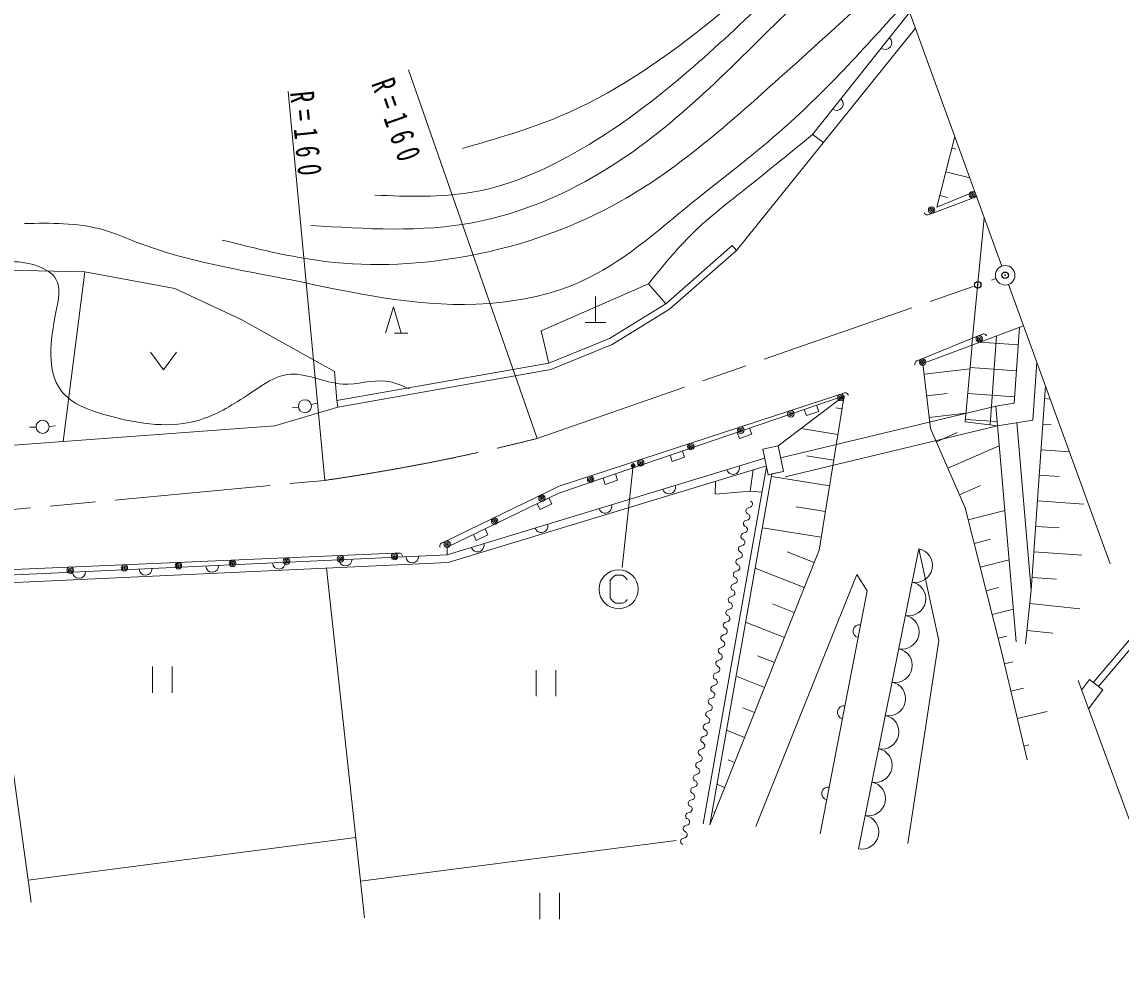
# Model space of a CAD drawing. Units: millimetres, scale not verified. Extents: x 40000 to 680000, y 20000 to 380000.
# Drawn here: x 285802 to 370268, y 247675 to 320034 of the extents above; entities that cross this region are included whole.
import ezdxf

# ---------------------------------------------------------------- set-up
doc = ezdxf.new("R2010")
doc.units = ezdxf.units.MM
doc.header["$LTSCALE"] = 1000
doc.header["$PDMODE"] = 32
doc.header["$PDSIZE"] = 500
doc.linetypes.add('CHAIN', pattern=[18.5, 12, -1.5, 3.5, -1.5])
for name, color, linetype, lineweight in [('M-BGD', 7, 'Continuous', 13), ('M-BMK', 7, 'Continuous', 13), ('M-BMK-SRVR', 3, 'Continuous', 13), ('M-STR-HTXT', 7, 'Continuous', 13), ('M-STR-STR1', 1, 'Continuous', 13), ('M-STR-STRC', 7, 'Continuous', 13)]:
    doc.layers.add(name, color=color, linetype=linetype, lineweight=lineweight)
doc.layers.add('M-OTRS', color=6, linetype='Continuous')
doc.styles.add('ＭＳ ゴシック', font='')
doc.styles.get('ＭＳ ゴシック').set_extended_font_data('MS Gothic')

msp = doc.modelspace()

# ---------------------------------------------------------------- hatches: boundary and pattern name
at = {"layer": 'M-BGD'}
h = msp.add_hatch(dxfattribs=at)
h.set_pattern_fill('USER', color=256, style=0, pattern_type=2)
h.set_pattern_definition([(265.9795, (240961, 418048), (1995.078, -140.226), []), (175.9795, (240961, 418048), (-140.226, -1995.078), [])])
h.paths.add_polyline_path([(362476, 296592), (362066, 290748), (360641, 290520), (360771, 289022), (358278, 289311), (358839, 295229)])

# ---------------------------------------------------------------- linework, layer by layer
for p, q in [((354023, 320772), (346555, 311399)), ((347407, 310782), (346555, 311399)), ((356103, 305809), (357487, 311247)), ((357256, 310341), (357565, 310262)), ((356795, 308528), (358648, 308057)), ((359024, 307022), (356103, 305809)), ((356334, 306715), (356939, 306561)), ((359221, 306620), (358939, 306516)), ((358939, 306516), (355796, 305353)), ((355796, 305353), (355514, 305249)), ((288975, 287818), (290625, 300832)), ((329878, 298961), (329878, 296961)), ((329078, 296961), (330678, 296961)), ((314426, 296143), (315466, 296144)), ((354910, 294144), (359283, 295922)), ((359283, 295922), (359561, 296035)), ((358802, 295215), (355035, 293803)), ((354632, 294032), (354910, 294144)), ((355135, 292972), (358665, 293397)), ((348663, 291429), (348949, 291523)), ((355335, 291309), (356919, 291500)), ((308033, 290640), (308517, 290762)), ((310087, 290460), (310000, 290953)), ((343929, 287474), (348978, 291315)), ((364389, 291103), (364825, 291073)), ((307052, 290455), (306556, 290392)), ((360641, 290520), (344116, 286566)), ((348819, 290327), (348348, 290403)), ((355535, 289646), (358342, 289984)), ((286889, 288919), (286389, 288902)), ((287887, 288971), (288386, 289005)), ((360772, 289009), (344465, 285107)), ((363373, 276388), (362256, 289260)), ((364254, 289141), (364907, 289096)), ((348502, 288352), (345679, 288805)), ((356077, 287797), (357681, 288493)), ((356960, 285761), (360906, 287473)), ((348184, 286377), (346101, 286711)), ((364118, 287179), (366295, 287029)), ((338163, 258450), (343031, 285877)), ((342001, 285630), (341763, 284001)), ((338655, 258362), (343440, 285318)), ((347867, 284401), (343404, 285118)), ((363983, 285217), (365507, 285112)), ((357844, 283726), (359476, 284434)), ((363847, 283255), (367417, 283009)), ((347550, 282426), (345302, 282787)), ((358515, 281798), (361336, 282511)), ((363712, 281293), (365525, 281168)), ((347232, 280450), (342705, 281178)), ((318102, 280031), (318372, 280161)), ((318467, 279111), (318492, 279698)), ((358975, 279979), (360238, 280298)), ((256268, 276768), (314431, 279222)), ((314431, 279222), (314731, 279235)), ((346691, 278504), (344608, 279335)), ((354726, 279575), (350089, 256532)), ((363576, 279331), (367261, 279077)), ((309209, 278082), (312122, 251212)), ((345926, 276585), (342157, 278089)), ((359435, 278159), (361665, 278723)), ((368162, 269317), (375530, 278022)), ((363440, 277369), (365311, 277240)), ((368543, 268994), (375911, 277699)), ((347151, 257666), (350768, 276350)), ((359895, 276340), (360862, 276584)), ((363264, 275361), (367096, 274954)), ((345160, 274667), (343474, 275340)), ((360355, 274520), (361993, 274934)), ((344395, 272749), (341420, 273936)), ((360814, 272701), (361486, 272870)), ((363045, 273305), (365029, 273095)), ((343630, 270831), (342340, 271345)), ((363043, 263363), (361044, 271791)), ((295831, 270516), (295832, 268516)), ((297352, 268516), (297351, 270516)), ((361294, 270737), (361942, 270891)), ((325311, 270244), (325312, 268244)), ((326832, 268244), (326831, 270244)), ((342864, 268913), (340682, 269783)), ((361794, 268630), (362766, 268861)), ((368877, 268744), (367768, 267263)), ((342099, 266994), (341206, 267350)), ((362293, 266523), (364604, 267071)), ((341334, 265076), (339945, 265630)), ((362793, 264416), (363178, 264507)), ((340569, 263158), (340073, 263356)), ((339803, 261240), (339208, 261477)), ((339038, 259322), (338939, 259361)), ((286276, 254113), (311453, 257381)), ((311816, 254035), (336072, 257156)), ((325595, 253130), (325595, 251130)), ((327115, 251131), (327115, 253131))]:
    msp.add_line(p, q, dxfattribs=at)
for points in [[(340395, 302860), (340724, 302483), (354468, 319549)], [(181225, 307271), (195513, 308416), (210441, 308467), (224982, 308613), (231020, 307188), (249222, 303104), (266759, 301349), (290625, 300832), (297559, 299550), (302647, 297174), (309827, 293182), (310000, 290953)], [(355514, 305249), (355439, 305221), (355389, 305213), (355322, 305221), (355274, 305235), (355232, 305262), (355183, 305308), (355157, 305351), (355146, 305379)], [(310000, 290953), (326304, 293831), (330946, 295717), (335276, 298390), (340395, 302860)], [(310087, 290460), (326443, 293348), (331173, 295269), (335574, 297986), (340724, 302483)], [(326304, 293831), (325695, 296304), (333941, 299920), (335276, 298390)], [(313746, 296143), (314346, 298143), (314946, 296143)], [(362211, 272428), (360641, 290520), (362066, 290748), (362476, 296592)], [(359561, 296035), (359635, 296066), (359686, 296075), (359752, 296070), (359801, 296057), (359844, 296031), (359894, 295987), (359922, 295945), (359933, 295917)], [(358839, 295229), (358278, 289311), (360771, 289022)], [(295678, 294683), (296679, 293324), (297678, 294684)], [(354448, 293687), (354433, 293724), (354429, 293787), (354438, 293845), (354466, 293910), (354501, 293956), (354558, 294001), (354632, 294032)], [(361044, 271791), (358285, 282708), (355635, 288815), (355035, 293803)], [(360771, 289022), (363478, 289456), (363792, 293913)], [(318372, 280161), (327098, 284386), (348663, 291429)], [(348949, 291523), (349025, 291547), (349075, 291553), (349142, 291544), (349189, 291527), (349230, 291499), (349277, 291451), (349302, 291407), (349311, 291378)], [(362936, 272278), (363373, 276388), (364457, 292084)], [(348978, 291315), (327067, 283831), (318492, 279698)], [(348978, 291315), (347074, 279463), (338655, 258362)], [(345928, 290273), (346089, 289800), (347036, 290123), (346874, 290597)], [(168396, 286051), (168458, 284687), (168799, 282672), (169357, 282114), (231972, 284690), (274444, 286744), (305244, 289021), (310087, 290460)], [(340775, 288513), (340936, 288040), (341883, 288363), (341721, 288836)], [(343440, 285318), (344336, 285503), (343929, 287474)], [(256609, 266422), (256436, 276237), (318467, 279111), (342897, 286528)], [(335621, 286753), (335783, 286280), (336729, 286603), (336568, 287076)], [(343019, 285938), (318569, 278515), (256464, 275638)], [(330468, 284993), (330630, 284520), (331576, 284843), (331415, 285316)], [(339106, 284750), (339072, 283769), (341763, 284001), (342685, 283925)], [(325399, 283027), (325616, 282577), (326517, 283011), (326300, 283462)], [(341594, 282251), (341539, 282282), (341488, 282332), (341457, 282379), (341445, 282422), (341437, 282484), (341452, 282563), (341483, 282617), (341511, 282652), (341557, 282684), (341624, 282711), (341799, 282778), (341869, 282825), (341897, 282860), (341928, 282915), (341939, 282974), (341935, 283056), (341908, 283122), (341876, 283169), (341841, 283196), (341786, 283227)], [(341401, 281274), (341346, 281305), (341295, 281356), (341264, 281403), (341252, 281446), (341244, 281508), (341259, 281586), (341290, 281641), (341318, 281676), (341364, 281707), (341431, 281735), (341606, 281802), (341676, 281849), (341704, 281884), (341735, 281939), (341746, 281997), (341742, 282079), (341715, 282145), (341683, 282192), (341648, 282219), (341594, 282251)], [(341208, 280298), (341153, 280329), (341102, 280380), (341071, 280427), (341059, 280469), (341051, 280532), (341067, 280610), (341098, 280665), (341125, 280700), (341172, 280731), (341238, 280759), (341413, 280825), (341484, 280872), (341511, 280908), (341542, 280962), (341553, 281021), (341549, 281103), (341522, 281169), (341491, 281216), (341455, 281243), (341401, 281274)], [(320494, 280663), (320711, 280213), (321612, 280647), (321395, 281097)], [(317941, 279675), (317924, 279711), (317916, 279774), (317921, 279832), (317944, 279899), (317976, 279947), (318030, 279996), (318102, 280031)], [(341015, 279322), (340960, 279353), (340909, 279403), (340878, 279450), (340866, 279493), (340858, 279556), (340874, 279634), (340905, 279688), (340932, 279724), (340979, 279755), (341045, 279782), (341221, 279849), (341291, 279896), (341318, 279931), (341349, 279986), (341361, 280045), (341357, 280127), (341329, 280193), (341298, 280240), (341263, 280267), (341208, 280298)], [(314731, 279235), (314811, 279238), (314861, 279230), (314923, 279203), (314964, 279175), (314995, 279136), (315028, 279077), (315040, 279028), (315041, 278998)], [(340822, 278345), (340767, 278376), (340716, 278427), (340685, 278474), (340673, 278517), (340665, 278579), (340681, 278657), (340712, 278712), (340739, 278747), (340786, 278779), (340852, 278806), (341028, 278873), (341098, 278920), (341125, 278955), (341156, 279010), (341168, 279068), (341164, 279150), (341136, 279217), (341105, 279263), (341070, 279291), (341015, 279322)], [(354726, 279575), (356275, 272525), (353872, 256934)], [(340629, 277369), (340574, 277400), (340524, 277451), (340492, 277498), (340480, 277540), (340472, 277603), (340488, 277681), (340519, 277736), (340546, 277771), (340593, 277802), (340659, 277830), (340835, 277896), (340905, 277944), (340932, 277979), (340963, 278033), (340975, 278092), (340971, 278174), (340943, 278240), (340912, 278287), (340877, 278314), (340822, 278345)], [(340436, 276393), (340382, 276424), (340331, 276474), (340299, 276521), (340288, 276564), (340280, 276627), (340295, 276705), (340326, 276759), (340353, 276795), (340400, 276826), (340466, 276853), (340642, 276920), (340712, 276967), (340739, 277002), (340770, 277057), (340782, 277116), (340778, 277198), (340750, 277264), (340719, 277311), (340684, 277338), (340629, 277369)], [(350768, 276350), (349969, 277602), (342196, 258231)], [(340243, 275416), (340189, 275448), (340138, 275498), (340107, 275545), (340095, 275588), (340087, 275650), (340102, 275728), (340133, 275783), (340161, 275818), (340207, 275850), (340274, 275877), (340449, 275944), (340519, 275991), (340546, 276026), (340578, 276081), (340589, 276139), (340585, 276221), (340558, 276288), (340526, 276334), (340491, 276362), (340436, 276393)], [(340051, 274440), (339996, 274471), (339945, 274522), (339914, 274569), (339902, 274612), (339894, 274674), (339909, 274752), (339940, 274807), (339968, 274842), (340014, 274873), (340081, 274901), (340256, 274968), (340326, 275015), (340354, 275050), (340385, 275105), (340396, 275163), (340392, 275245), (340365, 275311), (340333, 275358), (340298, 275385), (340243, 275416)], [(339858, 273464), (339803, 273495), (339752, 273546), (339721, 273592), (339709, 273635), (339701, 273698), (339716, 273776), (339748, 273830), (339775, 273866), (339822, 273897), (339888, 273924), (340063, 273991), (340133, 274038), (340161, 274073), (340192, 274128), (340203, 274187), (340199, 274269), (340172, 274335), (340140, 274382), (340105, 274409), (340051, 274440)], [(339665, 272487), (339610, 272519), (339559, 272569), (339528, 272616), (339516, 272659), (339508, 272721), (339524, 272799), (339555, 272854), (339582, 272889), (339629, 272921), (339695, 272948), (339870, 273015), (339941, 273062), (339968, 273097), (339999, 273152), (340011, 273210), (340006, 273292), (339979, 273359), (339948, 273405), (339912, 273433), (339858, 273464)], [(339472, 271511), (339417, 271542), (339366, 271593), (339335, 271640), (339323, 271683), (339315, 271745), (339331, 271823), (339362, 271878), (339389, 271913), (339436, 271944), (339502, 271972), (339678, 272039), (339748, 272086), (339775, 272121), (339806, 272176), (339818, 272234), (339814, 272316), (339786, 272382), (339755, 272429), (339720, 272456), (339665, 272487)], [(339279, 270535), (339224, 270566), (339173, 270617), (339142, 270663), (339130, 270706), (339122, 270769), (339138, 270847), (339169, 270901), (339196, 270937), (339243, 270968), (339309, 270996), (339485, 271062), (339555, 271109), (339582, 271144), (339613, 271199), (339625, 271258), (339621, 271340), (339593, 271406), (339562, 271453), (339527, 271480), (339472, 271511)], [(339086, 269559), (339031, 269590), (338981, 269640), (338949, 269687), (338937, 269730), (338930, 269792), (338945, 269871), (338976, 269925), (339003, 269960), (339050, 269992), (339116, 270019), (339292, 270086), (339362, 270133), (339389, 270168), (339420, 270223), (339432, 270281), (339428, 270363), (339400, 270430), (339369, 270476), (339334, 270504), (339279, 270535)], [(338893, 268582), (338839, 268613), (338788, 268664), (338756, 268711), (338745, 268754), (338737, 268816), (338752, 268894), (338783, 268949), (338810, 268984), (338857, 269015), (338923, 269043), (339099, 269110), (339169, 269157), (339196, 269192), (339227, 269247), (339239, 269305), (339235, 269387), (339207, 269453), (339176, 269500), (339141, 269527), (339086, 269559)], [(367237, 268705), (367846, 269517), (368877, 268744)], [(338700, 267606), (338646, 267637), (338595, 267688), (338564, 267734), (338552, 267777), (338544, 267840), (338559, 267918), (338590, 267973), (338618, 268008), (338664, 268039), (338731, 268067), (338906, 268133), (338976, 268180), (339003, 268216), (339035, 268270), (339046, 268329), (339042, 268411), (339015, 268477), (338983, 268524), (338948, 268551), (338893, 268582)], [(105825, 247675), (284404, 267706), (286508, 252427)], [(338508, 266630), (338453, 266661), (338402, 266711), (338371, 266758), (338359, 266801), (338351, 266863), (338366, 266942), (338397, 266996), (338425, 267031), (338471, 267063), (338538, 267090), (338713, 267157), (338783, 267204), (338811, 267239), (338842, 267294), (338853, 267353), (338849, 267435), (338822, 267501), (338790, 267548), (338755, 267575), (338700, 267606)], [(338315, 265653), (338260, 265684), (338209, 265735), (338178, 265782), (338166, 265825), (338158, 265887), (338173, 265965), (338205, 266020), (338232, 266055), (338279, 266086), (338345, 266114), (338520, 266181), (338591, 266228), (338618, 266263), (338649, 266318), (338660, 266376), (338656, 266458), (338629, 266524), (338598, 266571), (338562, 266598), (338508, 266630)], [(338122, 264677), (338067, 264708), (338016, 264759), (337985, 264806), (337973, 264848), (337965, 264911), (337981, 264989), (338012, 265044), (338039, 265079), (338086, 265110), (338152, 265138), (338327, 265204), (338398, 265251), (338425, 265287), (338456, 265341), (338468, 265400), (338463, 265482), (338436, 265548), (338405, 265595), (338369, 265622), (338315, 265653)], [(337929, 263701), (337874, 263732), (337823, 263782), (337792, 263829), (337780, 263872), (337772, 263935), (337788, 264013), (337819, 264067), (337846, 264103), (337893, 264134), (337959, 264161), (338135, 264228), (338205, 264275), (338232, 264310), (338263, 264365), (338275, 264424), (338271, 264506), (338243, 264572), (338212, 264619), (338177, 264646), (338122, 264677)], [(337736, 262724), (337681, 262755), (337631, 262806), (337599, 262853), (337587, 262896), (337579, 262958), (337595, 263036), (337626, 263091), (337653, 263126), (337700, 263158), (337766, 263185), (337942, 263252), (338012, 263299), (338039, 263334), (338070, 263389), (338082, 263447), (338078, 263529), (338050, 263596), (338019, 263642), (337984, 263670), (337929, 263701)], [(337543, 261748), (337489, 261779), (337438, 261830), (337406, 261877), (337394, 261919), (337387, 261982), (337402, 262060), (337433, 262115), (337460, 262150), (337507, 262181), (337573, 262209), (337749, 262275), (337819, 262323), (337846, 262358), (337877, 262412), (337889, 262471), (337885, 262553), (337857, 262619), (337826, 262666), (337791, 262693), (337736, 262724)], [(337350, 260772), (337296, 260803), (337245, 260853), (337213, 260900), (337202, 260943), (337194, 261006), (337209, 261084), (337240, 261138), (337267, 261174), (337314, 261205), (337381, 261232), (337556, 261299), (337626, 261346), (337653, 261381), (337684, 261436), (337696, 261495), (337692, 261577), (337664, 261643), (337633, 261690), (337598, 261717), (337543, 261748)], [(337157, 259795), (337103, 259826), (337052, 259877), (337021, 259924), (337009, 259967), (337001, 260029), (337016, 260107), (337047, 260162), (337075, 260197), (337121, 260229), (337188, 260256), (337363, 260323), (337433, 260370), (337461, 260405), (337492, 260460), (337503, 260518), (337499, 260600), (337472, 260667), (337440, 260713), (337405, 260741), (337350, 260772)], [(336965, 258819), (336910, 258850), (336859, 258901), (336828, 258948), (336816, 258991), (336808, 259053), (336823, 259131), (336854, 259186), (336882, 259221), (336928, 259252), (336995, 259280), (337170, 259347), (337240, 259394), (337268, 259429), (337299, 259483), (337310, 259542), (337306, 259624), (337279, 259690), (337247, 259737), (337212, 259764), (337157, 259795)], [(336772, 257843), (336717, 257874), (336666, 257925), (336635, 257971), (336623, 258014), (336615, 258077), (336630, 258155), (336662, 258209), (336689, 258245), (336736, 258276), (336802, 258303), (336977, 258370), (337048, 258417), (337075, 258452), (337106, 258507), (337117, 258566), (337113, 258648), (337086, 258714), (337055, 258761), (337019, 258788), (336965, 258819)], [(336579, 256866), (336524, 256898), (336473, 256948), (336442, 256995), (336430, 257038), (336422, 257100), (336438, 257178), (336469, 257233), (336496, 257268), (336543, 257300), (336609, 257327), (336785, 257394), (336855, 257441), (336882, 257476), (336913, 257531), (336925, 257589), (336920, 257671), (336893, 257738), (336862, 257784), (336826, 257812), (336772, 257843)]]:
    msp.add_lwpolyline(points, dxfattribs=at)
msp.add_lwpolyline([(343159, 285260), (342751, 287231), (343929, 287474), (344336, 285503)], close=True, dxfattribs=at)
for centre, radius in [((358852, 306750), 250), ((358852, 306750), 150), ((358852, 306750), 50), ((355709, 305588), 250), ((355709, 305588), 150), ((355709, 305588), 50), ((359378, 295691), 250), ((359378, 295691), 150), ((359378, 295691), 50), ((355004, 293913), 250), ((355004, 293913), 150), ((355004, 293913), 50), ((348741, 291192), 250), ((307548, 290517), 500), ((348741, 291192), 150), ((348741, 291192), 50), ((344893, 289935), 250), ((344893, 289935), 150), ((344893, 289935), 50), ((287389, 288937), 500), ((341046, 288679), 250), ((341046, 288679), 150), ((341046, 288679), 50), ((337198, 287422), 250), ((337198, 287422), 150), ((337198, 287422), 50), ((333351, 286165), 250), ((333351, 286165), 150), ((333351, 286165), 50), ((329503, 284909), 250), ((329503, 284909), 150), ((329503, 284909), 50), ((325767, 283464), 250), ((325767, 283464), 150), ((325767, 283464), 50), ((322124, 281700), 250), ((322124, 281700), 150), ((322124, 281700), 50), ((318481, 279936), 250), ((318481, 279936), 150), ((318481, 279936), 50), ((306133, 278622), 250), ((306133, 278622), 150), ((310287, 278797), 250), ((310287, 278797), 150), ((310287, 278797), 50), ((314442, 278972), 250), ((314442, 278972), 150), ((314442, 278972), 50), ((289515, 277921), 250), ((289515, 277921), 150), ((289515, 277921), 50), ((293669, 278096), 250), ((293669, 278096), 150), ((293669, 278096), 50), ((297824, 278271), 250), ((297824, 278271), 150), ((297824, 278271), 50), ((301978, 278447), 250), ((301978, 278447), 150), ((301978, 278447), 50), ((306133, 278622), 50)]:
    msp.add_circle(centre, radius, dxfattribs=at)
for centre, radius, start, end in [((352156, 318429), 500, 231.45537, 51.45537), ((348422, 313742), 500, 231.45537, 51.45537), ((340443, 285784), 500, 196.88879, 16.88879), ((335535, 284294), 500, 196.88879, 16.88879), ((330628, 282804), 500, 196.88879, 16.88879), ((325720, 281314), 500, 196.88879, 16.88879), ((320813, 279824), 500, 196.88879, 16.88879), ((310670, 278750), 500, 182.65286, 2.65286), ((315793, 278987), 500, 182.65286, 2.65286), ((354468, 278294), 1306, 258.62177, 78.62177), ((295300, 278038), 500, 182.65286, 2.65286), ((300423, 278275), 500, 182.65286, 2.65286), ((305547, 278513), 500, 182.65286, 2.65286), ((290177, 277801), 500, 182.65286, 2.65286), ((353953, 275734), 1306, 258.62177, 78.62177), ((350165, 273236), 500, 79.04603, 259.04603), ((353438, 273174), 1306, 258.62177, 78.62177), ((352923, 270613), 1306, 258.62177, 78.62177), ((352407, 268053), 1306, 258.62177, 78.62177), ((348959, 267008), 500, 79.04603, 259.04603), ((351892, 265493), 1306, 258.62177, 78.62177), ((351377, 262932), 1306, 258.62177, 78.62177), ((347754, 260780), 500, 79.04603, 259.04603), ((350862, 260372), 1306, 258.62177, 78.62177), ((350347, 257812), 1306, 258.62177, 78.62177)]:
    msp.add_arc(centre, radius, start, end, dxfattribs=at)
for points, knots in [([(319661, 310324), (322195, 311051), (324728, 311778), (327142, 312794), (331104, 314463), (334743, 316911), (338137, 319605), (341876, 322573), (345317, 325841), (348758, 329108)], [0, 0, 0, 0, 1, 1, 1, 2, 2, 2, 3, 3, 3, 3]), ([(312929, 306731), (315450, 306633), (317971, 306535), (320410, 306958), (323570, 307505), (326593, 308926), (329386, 310625), (334243, 313580), (338404, 317374), (342475, 321252), (344788, 323454), (347072, 325683), (349356, 327911)], [0, 0, 0, 0, 1, 1, 1, 2, 2, 2, 3, 3, 3, 4, 4, 4, 4]), ([(307992, 304411), (312227, 304135), (316462, 303859), (320560, 304639), (324193, 305330), (327718, 306851), (330883, 308830), (336155, 312128), (340430, 316699), (344869, 321028), (346793, 322904), (348748, 324734), (350703, 326565)], [0, 0, 0, 0, 1, 1, 1, 2, 2, 2, 3, 3, 3, 4, 4, 4, 4]), ([(301185, 303287), (303812, 302627), (306439, 301967), (309115, 301643), (312801, 301198), (316579, 301392), (320262, 302095), (324331, 302871), (328284, 304268), (331856, 306287), (335922, 308585), (339494, 311690), (343001, 314818), (346346, 317802), (349631, 320808), (352917, 323813)], [0, 0, 0, 0, 1, 1, 1, 2, 2, 2, 3, 3, 3, 4, 4, 4, 5, 5, 5, 5]), ([(285995, 304555), (288005, 304589), (290014, 304623), (291905, 304108), (292946, 303824), (293952, 303374), (294972, 302986), (298674, 301582), (302574, 301013), (306494, 300221), (311200, 299257), (315903, 298166), (320708, 298355), (323456, 298471), (326233, 298978), (328712, 300077), (331886, 301498), (334552, 303907), (337291, 306139), (339523, 307959), (341805, 309661), (343947, 311527), (347456, 314583), (350593, 318079), (353731, 321576)], [0, 0, 0, 0, 1, 1, 1, 2, 2, 2, 3, 3, 3, 4, 4, 4, 5, 5, 5, 6, 6, 6, 7, 7, 7, 8, 8, 8, 8]), ([(333941, 299920), (335036, 301267), (336132, 302614), (337366, 303820), (338667, 305090), (340122, 306203), (341554, 307337), (343242, 308672), (344898, 310035), (346555, 311399)], [0, 0, 0, 0, 1, 1, 1, 2, 2, 2, 3, 3, 3, 3]), ([(274647, 302458), (277381, 301969), (280115, 301479), (282877, 301562), (284278, 301604), (285686, 301793), (287066, 301264), (287611, 301055), (288152, 300733), (288413, 300292), (288823, 299627), (288602, 298698), (288413, 297748), (287965, 295494), (287688, 293222), (288789, 291764), (289570, 290632), (291262, 290066), (292904, 289670), (295353, 289048), (297732, 288809), (299838, 289597), (301142, 290057), (302301, 290826), (303503, 291617), (304372, 292210), (305256, 292822), (306196, 292965), (307540, 293159), (309000, 292291), (310460, 292218), (311573, 292162), (312686, 292567), (313752, 292443), (314386, 292369), (315004, 292107), (315622, 291845)], [0, 0, 0, 0, 1, 1, 1, 2, 2, 2, 3, 3, 3, 4, 4, 4, 5, 5, 5, 6, 6, 6, 7, 7, 7, 8, 8, 8, 9, 9, 9, 10, 10, 10, 11, 11, 11, 12, 12, 12, 12])]:
    msp.add_open_spline(points, degree=3, knots=knots, dxfattribs=at)
at = {"layer": 'M-BMK', "color": 2, "linetype": 'CHAIN'}
for p, q in [((325384, 288038), (360660, 300330)), ((274521, 281590), (309066, 284824))]:
    msp.add_line(p, q, dxfattribs=at)
msp.add_arc((286344, 443202), 160000, 278.16433, 284.12259, dxfattribs=at)
at = {"layer": 'M-BMK-SRVR'}
for p, q in [((361112, 301281), (352426, 325162)), ((369429, 278414), (361624, 299872)), ((366962, 269453), (374404, 249219))]:
    msp.add_line(p, q, dxfattribs=at)
msp.add_circle((361368, 300576), 750, dxfattribs=at)
at = {"layer": 'M-OTRS'}
for p in [(361368, 300576), (359254, 299840)]:
    msp.add_point(p, dxfattribs=at)
at = {"layer": 'M-STR-HTXT'}
for p, q in [((315513, 316367), (325384, 288038)), ((309066, 284824), (306270, 314693))]:
    msp.add_line(p, q, dxfattribs=at)
at = {"layer": 'M-STR-STR1'}
for p, q in [((358802, 295215), (359759, 305001)), ((362777, 296704), (358802, 295215))]:
    msp.add_line(p, q, dxfattribs=at)
at = {"layer": 'M-STR-STRC'}
msp.add_line((331926, 278124), (332776, 285960), dxfattribs=at)
msp.add_lwpolyline([(332314, 277185), (332194, 277365), (331954, 277545), (331414, 277545), (331174, 277365), (330994, 277125), (330995, 275805), (331175, 275565), (331415, 275385), (331955, 275385), (332195, 275505), (332315, 275685)], dxfattribs=at)
for centre, radius in [((332776, 285960), 150), ((332776, 285960), 90), ((332776, 285960), 30), ((331655, 276465), 1500)]:
    msp.add_circle(centre, radius, dxfattribs=at)

# ---------------------------------------------------------------- texts
at = {"layer": 'M-STR-HTXT', "char_height": 1833, "attachment_point": 7, "style": 'ＭＳ ゴシック'}
for insert, rotation in [((312602, 315297), 289.414), ((306378, 314623), 275.714)]:
    msp.add_mtext('\\T1.61;\\W0.7;R=160', dxfattribs=dict(at, insert=insert, rotation=rotation))

doc.saveas('drawing.dxf')
